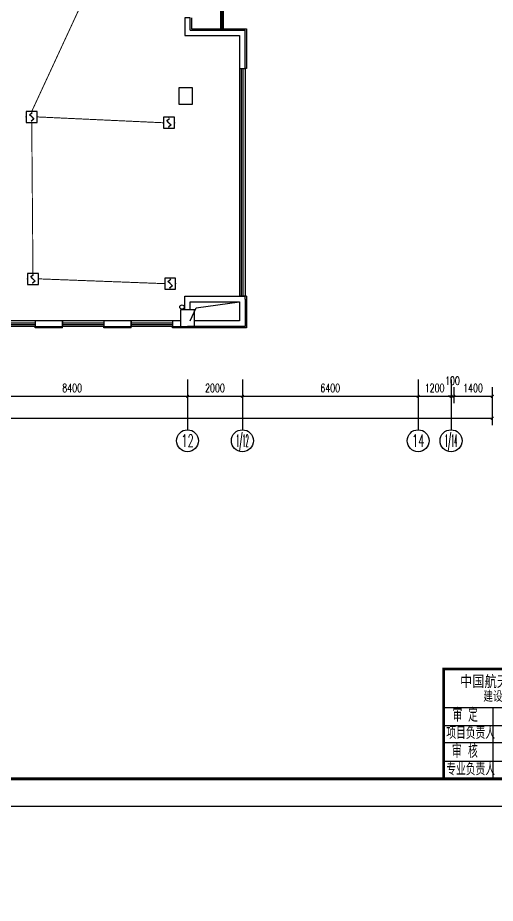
# Model space of a CAD drawing. Extents: x 2166032 to 5302137, y 581493 to 2416206.
# Drawn here: x 2623658 to 2641050, y 970586 to 1002854 of the extents above; entities that cross this region are included whole.
import ezdxf
from ezdxf.enums import TextEntityAlignment as Align

# ---------------------------------------------------------------- set-up
doc = ezdxf.new("R2010")
doc.units = 0
doc.header["$LTSCALE"] = 1000
doc.header["$MEASUREMENT"] = 0
for name, color, linetype in [('3T_WOOD', 21, 'Continuous'), ('AXIS', 3, 'Continuous'), ('AXIS_TEXT', 7, 'Continuous'), ('COLUMN', 2, 'Continuous'), ('EQUIP-消防', 3, 'Continuous'), ('PUB_TEXT', 7, 'Continuous'), ('PUB_TITLE', 137, 'Continuous'), ('SURFACE', 8, 'Continuous'), ('WALL', 8, 'Continuous'), ('WINDOW', 8, 'Continuous'), ('WIRE-消防', 4, 'Continuous'), ('屋面', 151, 'Continuous')]:
    doc.layers.add(name, color=color, linetype=linetype)
doc.styles.add('-黑体', font='simhei.ttf', dxfattribs={"width": 0.8})
doc.styles.add('_TCH_AXIS', font='complex_.ttf')
doc.styles.add('COMPLEX', font='complex_.ttf')
doc.styles.add('DIM_FONT', font='simplex_.ttf', dxfattribs={"width": 0.7})
doc.styles.get("Standard").update_dxf_attribs({"font": 'tssdeng.shx', "bigfont": 'tssdchn.shx'})
doc.styles.add('TSSD_REIN', font='tssdeng.shx', dxfattribs={"width": 0.7, "bigfont": 'tssdchn.shx'})
doc.dimstyles.new('DIMN', dxfattribs={"dimtxt": 300, "dimasz": 100, "dimexe": 250, "dimexo": 300, "dimgap": 150, "dimtad": 1, "dimdec": 0, "dimzin": 0, "dimdsep": 46, "dimtxsty": 'DIM_FONT', "dimblk": 'ARCHTICK', "dimcen": 0.09, "dimclrt": 7, "dimazin": 2, "dimtfac": 1, "dimtdec": 0, "dimtix": 1, "dimtmove": 2, "dimatfit": 3, "dimldrblk": 'ARCHTICK', "dimfxl": 1, "dimtolj": 1, "dimtzin": 0, "dimarcsym": 0})

# ---------------------------------------------------------------- blocks, each defined once
blk = doc.blocks.new('$图签$00000001')
blk.add_line((-123, 6.5), (-100, 0))
at = {"layer": 'PUB_TITLE'}
for p, q in [((-100, 0), (-100, 40)), ((-35, 0), (-35, 40)), ((-23, 0), (-23, 40)), ((-180, 26), (0, 26)), ((-162, 0), (-162, 26)), ((-139, 0), (-139, 26)), ((-123, 0), (-123, 26)), ((-180, 19.5), (-100, 19.5)), ((-35, 16.86), (0, 16.86)), ((-180, 13.28), (-139, 13.28)), ((-123, 13), (-100, 13)), ((-180, 6.5), (0, 6.5)), ((-73, 0), (-73, 6.5)), ((-61, 0), (-61, 6.5))]:
    blk.add_line(p, q, dxfattribs=at)
at = {"layer": 'PUB_TITLE', "const_width": 1}
blk.add_lwpolyline([(-180, 0), (-180, 40), (0, 40)], dxfattribs=at)
at = {"layer": 'PUB_TITLE'}
blk.add_lwpolyline([(0, 40), (-180, 40), (-180, 0), (0, 0)], close=True, dxfattribs=at)
at = {"layer": 'PUB_TEXT', "style": 'TSSD_REIN'}
for s, height, width, p in [('阶段', 5, 0.8, (-33.39, 30.46)), ('施工图', 5, 0.8, (-17.87, 30.46)), ('建设部发甲设证书', 4, 0.7, (-165.53, 28.06)), ('号', 4, 0.7, (-121.8, 28.06)), ('A111001255', 4, 0.7, (-143.13, 28.06)), ('审', 5, 0.75, (-176.74, 20.78)), ('定', 5, 0.75, (-171.1, 20.78)), ('校 对', 5, 0.8, (-136.27, 20.81)), ('册号', 5, 0.8, (-33.39, 18.85)), ('D大陆-车间', 4.05, 0.75, (-22.67, 18.71)), ('项目负责人', 4.5, 0.75, (-179.02, 14.53)), ('审 核', 5, 0.75, (-176.96, 7.62)), ('设 计', 5, 0.8, (-136.37, 10.62)), ('图号', 5, 0.8, (-33.39, 9.19)), ('电', 5, 0.8, (-17.17, 9.21)), ('制 图', 5, 0.8, (-136.37, 1.02)), ('比例', 5, 0.8, (-71.29, 1.01)), ('专业负责人', 4.5, 0.75, (-179.03, 1.3)), ('A1+1/4', 4.5, 0.75, (-93.87, 1.3)), ('1:100', 4.5, 0.75, (-57.61, 1.3)), ('日期', 5, 0.8, (-33.97, 0.67)), ('2012年03月', 4.05, 0.75, (-22.29, 1.33))]:
    blk.add_text(s, height=height, dxfattribs=dict(at, width=width)).set_placement(p)
at = {"layer": 'PUB_TITLE', "color": 7, "style": '-黑体', "width": 0.8}
blk.add_text('中国航天建筑设计研究院（集团）', height=4.0889, dxfattribs=at).set_placement((-174.05, 33.5))
blk.add_text('大陆机电生产装配车间', height=4.089, dxfattribs=at).set_placement((-68.03, 30.09), align=Align.CENTER)
blk = doc.blocks.new('$equip$00001700')
for p, q in [((-0.5, 0.5), (-0.5, -0.5)), ((0.5, 0.5), (-0.5, 0.5)), ((-0.2, 0.2), (0.05, 0.4)), ((0, 0), (-0.2, 0.2)), ((0, 0), (0.2, -0.2)), ((0.5, -0.5), (0.5, 0.5)), ((-0.5, -0.5), (0.5, -0.5)), ((0.2, -0.2), (-0.05, -0.4))]:
    blk.add_line(p, q)
for p in [(-0.5, 0), (0, 0.5), (0.5, 0), (0, -0.5)]:
    blk.add_point(p)
at = {"flags": 1}
for tag, height, p in [('A', 0.00002, (0, 0)), ('B', 0.4, (0.75, -0.204))]:
    blk.add_attdef(tag, text='', height=height, dxfattribs=at).set_placement(p, align=Align.MIDDLE_CENTER)
blk = doc.blocks.new('_ArchTick')
at = {"color": 0, "linetype": 'ByBlock', "const_width": 0.4}
blk.add_lwpolyline([(-0.5, -0.5), (0.5, 0.5)], dxfattribs=at)
blk = doc.blocks.new('*D2978')
at = {"layer": 'AXIS', "color": 0, "lineweight": -2}
for p, q in [((2621440, 989392), (2621440, 988809)), ((2629840, 989392), (2629840, 988809)), ((2621440, 989059), (2629840, 989059))]:
    blk.add_line(p, q, dxfattribs=at)
at = {"layer": 'Defpoints', "color": 0}
for p in [(2621440, 989692), (2629840, 989692), (2629840, 989059)]:
    blk.add_point(p, dxfattribs=at)
at = {"layer": 'AXIS', "color": 0, "lineweight": -2, "xscale": 100, "yscale": 100, "zscale": 100, "rotation": 180}
blk.add_blockref('_ArchTick', (2621440, 989059), dxfattribs=at)
at = {"layer": 'AXIS', "color": 0, "lineweight": -2, "xscale": 100, "yscale": 100, "zscale": 100}
blk.add_blockref('_ArchTick', (2629840, 989059), dxfattribs=at)
at = {"layer": 'AXIS', "color": 7, "insert": (2625640, 989363), "char_height": 300, "attachment_point": 5, "style": 'DIM_FONT'}
blk.add_mtext('\\A1;8400', dxfattribs=at)
blk = doc.blocks.new('*D2979')
at = {"layer": 'AXIS', "color": 0, "lineweight": -2}
for p, q in [((2629840, 989392), (2629840, 988809)), ((2631840, 989392), (2631840, 988809)), ((2629840, 989059), (2631840, 989059))]:
    blk.add_line(p, q, dxfattribs=at)
at = {"layer": 'Defpoints', "color": 0}
for p in [(2629840, 989692), (2631840, 989692), (2631840, 989059)]:
    blk.add_point(p, dxfattribs=at)
at = {"layer": 'AXIS', "color": 0, "lineweight": -2, "xscale": 100, "yscale": 100, "zscale": 100, "rotation": 180}
blk.add_blockref('_ArchTick', (2629840, 989059), dxfattribs=at)
at = {"layer": 'AXIS', "color": 0, "lineweight": -2, "xscale": 100, "yscale": 100, "zscale": 100}
blk.add_blockref('_ArchTick', (2631840, 989059), dxfattribs=at)
at = {"layer": 'AXIS', "color": 7, "insert": (2630840, 989360), "char_height": 300, "attachment_point": 5, "style": 'DIM_FONT'}
blk.add_mtext('\\A1;2000', dxfattribs=at)
blk = doc.blocks.new('*D2980')
at = {"layer": 'AXIS', "color": 0, "lineweight": -2}
for p, q in [((2631840, 989392), (2631840, 988809)), ((2638240, 989392), (2638240, 988809)), ((2631840, 989059), (2638240, 989059))]:
    blk.add_line(p, q, dxfattribs=at)
at = {"layer": 'Defpoints', "color": 0}
for p in [(2631840, 989692), (2638240, 989692), (2638240, 989059)]:
    blk.add_point(p, dxfattribs=at)
at = {"layer": 'AXIS', "color": 0, "lineweight": -2, "xscale": 100, "yscale": 100, "zscale": 100, "rotation": 180}
blk.add_blockref('_ArchTick', (2631840, 989059), dxfattribs=at)
at = {"layer": 'AXIS', "color": 0, "lineweight": -2, "xscale": 100, "yscale": 100, "zscale": 100}
blk.add_blockref('_ArchTick', (2638240, 989059), dxfattribs=at)
at = {"layer": 'AXIS', "color": 7, "insert": (2635040, 989363), "char_height": 300, "attachment_point": 5, "style": 'DIM_FONT'}
blk.add_mtext('\\A1;6400', dxfattribs=at)
blk = doc.blocks.new('*D2981')
at = {"layer": 'AXIS', "color": 0, "lineweight": -2}
for p, q in [((2638240, 989392), (2638240, 988809)), ((2639440, 989392), (2639440, 988809)), ((2638240, 989059), (2639440, 989059))]:
    blk.add_line(p, q, dxfattribs=at)
at = {"layer": 'Defpoints', "color": 0}
for p in [(2638240, 989692), (2639440, 989692), (2639440, 989059)]:
    blk.add_point(p, dxfattribs=at)
at = {"layer": 'AXIS', "color": 0, "lineweight": -2, "xscale": 100, "yscale": 100, "zscale": 100, "rotation": 180}
blk.add_blockref('_ArchTick', (2638240, 989059), dxfattribs=at)
at = {"layer": 'AXIS', "color": 0, "lineweight": -2, "xscale": 100, "yscale": 100, "zscale": 100}
blk.add_blockref('_ArchTick', (2639440, 989059), dxfattribs=at)
at = {"layer": 'AXIS', "color": 7, "insert": (2638840, 989360), "char_height": 300, "attachment_point": 5, "style": 'DIM_FONT'}
blk.add_mtext('\\A1;1200', dxfattribs=at)
blk = doc.blocks.new('*D2982')
at = {"layer": 'AXIS', "color": 0, "lineweight": -2}
for p, q in [((2639440, 989392), (2639440, 988809)), ((2639540, 989392), (2639540, 988809)), ((2639440, 989059), (2639340, 989059)), ((2639440, 989059), (2639540, 989059)), ((2639540, 989059), (2639640, 989059))]:
    blk.add_line(p, q, dxfattribs=at)
at = {"layer": 'Defpoints', "color": 0}
for p in [(2639440, 989692), (2639540, 989692), (2639540, 989059)]:
    blk.add_point(p, dxfattribs=at)
at = {"layer": 'AXIS', "color": 0, "lineweight": -2, "xscale": 100, "yscale": 100, "zscale": 100}
blk.add_blockref('_ArchTick', (2639440, 989059), dxfattribs=at)
at = {"layer": 'AXIS', "color": 0, "lineweight": -2, "xscale": 100, "yscale": 100, "zscale": 100, "rotation": 180}
blk.add_blockref('_ArchTick', (2639540, 989059), dxfattribs=at)
at = {"layer": 'AXIS', "color": 7, "insert": (2639490, 989626), "char_height": 300, "attachment_point": 5, "style": 'DIM_FONT'}
blk.add_mtext('\\A1;100', dxfattribs=at)
blk = doc.blocks.new('*D2983')
at = {"layer": 'AXIS', "color": 0, "lineweight": -2}
for p, q in [((2639540, 989392), (2639540, 988809)), ((2640940, 989392), (2640940, 988809)), ((2639540, 989059), (2640940, 989059))]:
    blk.add_line(p, q, dxfattribs=at)
at = {"layer": 'Defpoints', "color": 0}
for p in [(2639540, 989692), (2640940, 989692), (2640940, 989059)]:
    blk.add_point(p, dxfattribs=at)
at = {"layer": 'AXIS', "color": 0, "lineweight": -2, "xscale": 100, "yscale": 100, "zscale": 100, "rotation": 180}
blk.add_blockref('_ArchTick', (2639540, 989059), dxfattribs=at)
at = {"layer": 'AXIS', "color": 0, "lineweight": -2, "xscale": 100, "yscale": 100, "zscale": 100}
blk.add_blockref('_ArchTick', (2640940, 989059), dxfattribs=at)
at = {"layer": 'AXIS', "color": 7, "insert": (2640240, 989363), "char_height": 300, "attachment_point": 5, "style": 'DIM_FONT'}
blk.add_mtext('\\A1;1400', dxfattribs=at)
blk = doc.blocks.new('*D2984')
at = {"layer": 'AXIS', "color": 0, "lineweight": -2}
for p, q in [((2569440, 989092), (2569440, 988009)), ((2640940, 989092), (2640940, 988009)), ((2569440, 988259), (2640940, 988259))]:
    blk.add_line(p, q, dxfattribs=at)
at = {"layer": 'Defpoints', "color": 0}
for p in [(2569440, 989392), (2640940, 989392), (2640940, 988259)]:
    blk.add_point(p, dxfattribs=at)
at = {"layer": 'AXIS', "color": 0, "lineweight": -2, "xscale": 100, "yscale": 100, "zscale": 100, "rotation": 180}
blk.add_blockref('_ArchTick', (2569440, 988259), dxfattribs=at)
at = {"layer": 'AXIS', "color": 0, "lineweight": -2, "xscale": 100, "yscale": 100, "zscale": 100}
blk.add_blockref('_ArchTick', (2640940, 988259), dxfattribs=at)
at = {"layer": 'AXIS', "color": 7, "insert": (2605190, 988560), "char_height": 300, "attachment_point": 5, "style": 'DIM_FONT'}
blk.add_mtext('\\A1;71500', dxfattribs=at)
blk = doc.blocks.new('$TCHSYS$WIN2D')
for p, q in [((-0.5, 0.5), (0.5, 0.5)), ((-0.5, 0.5), (-0.5, -0.5)), ((0.5, 0.5), (0.5, -0.5)), ((0.5, 0.1667), (-0.5, 0.1667)), ((0.5, -0.1667), (-0.5, -0.1667)), ((-0.5, -0.5), (0.5, -0.5))]:
    blk.add_line(p, q)
blk = doc.blocks.new('_AXISO')
blk.add_circle((0, 0), 0.5)
at = {"layer": 'AXIS_TEXT', "style": 'COMPLEX', "width": 1.171875}
blk.add_attdef('A', text='', height=0.56, dxfattribs=at).set_placement((-0.25, -0.28), (0.25, -0.28), align=Align.FIT)

msp = doc.modelspace()

# ---------------------------------------------------------------- linework, layer by layer
msp.add_circle((2604640.5, 1020101.3), 438608.5)
at = {"layer": '3T_WOOD'}
for p, q in [((2631040.5, 1006104.3), (2631040.5, 1002403.2)), ((2631090.5, 1006104.3), (2631090.5, 1002403.2))]:
    msp.add_line(p, q, dxfattribs=at)
at = {"layer": 'AXIS'}
for p, q in [((2629840.5, 989673.9), (2629840.5, 987839.2)), ((2631840.5, 989673.9), (2631840.5, 987839.2)), ((2638240.5, 989673.9), (2638240.5, 987839.2)), ((2639440.5, 989673.9), (2639440.5, 987839.2))]:
    msp.add_line(p, q, dxfattribs=at)
msp.add_lwpolyline([(2629940.5, 991804.4), (2630153.3, 992288.3), (2631740.5, 992504.3)], dxfattribs=at)
at = {"layer": 'COLUMN'}
for p, q in [((2630019.5, 1000304.4), (2629519.5, 1000304.4)), ((2629519.5, 1000304.4), (2629519.5, 999704.3)), ((2630019.5, 999704.3), (2630019.5, 1000304.4)), ((2629519.5, 999704.3), (2630019.5, 999704.3)), ((2630090.2, 992204.4), (2629590.2, 992204.4)), ((2629590.2, 992204.4), (2629590.2, 991604.3)), ((2630090.2, 991604.3), (2630090.2, 992204.4)), ((2629590.2, 991604.3), (2630090.2, 991604.3))]:
    msp.add_line(p, q, dxfattribs=at)
at = {"layer": 'PUB_TITLE'}
msp.add_lwpolyline([(2553070.3, 974119.6), (2658170.3, 974119.6), (2658170.3, 1033519.6), (2553070.3, 1033519.6)], close=True, dxfattribs=at)
at = {"layer": 'PUB_TITLE', "const_width": 100}
msp.add_lwpolyline([(2555570.3, 975119.6), (2657170.3, 975119.6), (2657170.3, 1032519.6), (2555570.3, 1032519.6)], close=True, dxfattribs=at)
at = {"layer": 'SURFACE'}
for p, q in [((2629990.5, 1002854.3), (2629990.5, 1002454.3)), ((2629990.5, 1002454.3), (2631990.5, 1002454.3)), ((2631990.5, 1002454.3), (2631990.5, 1001004.3)), ((2631990.5, 1001004.3), (2631940.5, 1001004.3)), ((2631990.5, 992704.3), (2631940.5, 992704.3)), ((2631990.5, 992704.3), (2631990.5, 992604.3)), ((2631990.5, 992604.3), (2631990.5, 991553.3)), ((2624290.5, 991553.8), (2624290.5, 991603.8)), ((2625290.5, 991553.7), (2624290.5, 991553.8)), ((2625290.5, 991553.7), (2625290.5, 991603.7)), ((2626790.5, 991553.7), (2626790.5, 991603.7)), ((2627790.5, 991553.6), (2626790.5, 991553.7)), ((2627790.5, 991553.6), (2627790.5, 991603.6)), ((2629290.5, 991553.5), (2629290.5, 991603.5)), ((2629840.5, 991553.5), (2629290.5, 991553.5)), ((2631990.5, 991553.3), (2629840.5, 991553.4))]:
    msp.add_line(p, q, dxfattribs=at)
at = {"layer": 'WALL'}
for p, q in [((2631140.5, 1006104.3), (2631140.5, 1002404.3)), ((2629940.5, 1002854.3), (2629740.5, 1002854.3)), ((2629740.5, 1002854.3), (2629740.5, 1002204.3)), ((2629940.5, 1002404.3), (2629940.5, 1002854.3)), ((2629940.5, 1002404.3), (2631940.5, 1002404.3)), ((2631940.5, 1001004.3), (2631940.5, 1002404.3)), ((2629740.5, 1002204.3), (2631740.5, 1002204.3)), ((2631740.5, 1002204.3), (2631740.5, 1001004.3)), ((2631740.5, 1001004.3), (2631940.5, 1001004.3)), ((2629740.5, 992704.3), (2631740.5, 992704.3)), ((2629740.5, 992204.4), (2629740.5, 992704.3)), ((2631940.5, 992704.3), (2631740.5, 992704.3)), ((2631940.5, 992604.3), (2631940.5, 992704.3)), ((2631940.5, 992604.3), (2631940.5, 991603.3)), ((2629940.5, 992504.3), (2631740.5, 992504.3)), ((2629940.5, 992204.4), (2629940.5, 992504.3)), ((2631740.5, 992504.3), (2631740.5, 991803.3)), ((2625290.5, 991803.7), (2624290.5, 991803.8)), ((2624290.5, 991803.8), (2624290.5, 991603.8)), ((2625290.5, 991603.7), (2625290.5, 991803.7)), ((2627790.5, 991803.6), (2626790.5, 991803.7)), ((2626790.5, 991803.7), (2626790.5, 991603.7)), ((2627790.5, 991603.6), (2627790.5, 991803.6)), ((2629590.2, 991803.5), (2629290.5, 991803.5)), ((2629290.5, 991803.5), (2629290.5, 991603.5)), ((2631740.5, 991803.3), (2630090.2, 991803.4)), ((2624290.5, 991603.8), (2625290.5, 991603.7)), ((2626790.5, 991603.7), (2627790.5, 991603.6)), ((2629290.5, 991603.5), (2629840.5, 991603.5)), ((2631940.5, 991603.3), (2629840.5, 991603.4))]:
    msp.add_line(p, q, dxfattribs=at)
at = {"layer": 'WIRE-消防', "linetype": 'Continuous', "const_width": 35}
for points in [[(2624168.4, 999439.5), (2625895.2, 1003173.5)], [(2624168.4, 999039.5), (2624212.8, 993538.9)], [(2624368.4, 999239.5), (2628963.9, 999026.6)], [(2624412.8, 993338.9), (2629009.8, 993164.3)]]:
    msp.add_lwpolyline(points, dxfattribs=at)
at = {"layer": '屋面', "color": 6}
msp.add_circle((2629641.1, 992311), 80, dxfattribs=at)

# ---------------------------------------------------------------- block references
at = {"layer": 'AXIS'}
ref = msp.add_blockref('_AXISO', (2629840.5, 987439.2), dxfattribs=dict(at, xscale=800, yscale=800, zscale=800))
ref.add_attrib('A', '12', dxfattribs={"layer": 'AXIS_TEXT', "height": 452.55, "style": '_TCH_AXIS', "width": 0.597514}).set_placement((2629614.2, 987213), (2630066.8, 987213), align=Align.FIT)
ref = msp.add_blockref('_AXISO', (2631840.5, 987439.2), dxfattribs=dict(at, xscale=800, yscale=800, zscale=800))
ref.add_attrib('A', '1/12', dxfattribs={"layer": 'AXIS_TEXT', "height": 452.55, "style": '_TCH_AXIS', "width": 0.290627}).set_placement((2631614.2, 987213), (2632066.8, 987213), align=Align.FIT)
ref = msp.add_blockref('_AXISO', (2638240.5, 987439.2), dxfattribs=dict(at, xscale=800, yscale=800, zscale=800))
ref.add_attrib('A', '14', dxfattribs={"layer": 'AXIS_TEXT', "height": 452.55, "style": '_TCH_AXIS', "width": 0.581255}).set_placement((2638014.2, 987213), (2638466.8, 987213), align=Align.FIT)
ref = msp.add_blockref('_AXISO', (2639440.5, 987439.2), dxfattribs=dict(at, xscale=800, yscale=800, zscale=800))
ref.add_attrib('A', '1/14', dxfattribs={"layer": 'AXIS_TEXT', "height": 452.55, "style": '_TCH_AXIS', "width": 0.286726}).set_placement((2639214.2, 987213), (2639666.8, 987213), align=Align.FIT)
at = {"layer": 'EQUIP-消防', "xscale": 400, "yscale": 400, "zscale": 400}
for p in [(2624168.4, 999239.5), (2629163.9, 999026.6), (2624212.8, 993338.9), (2629209.8, 993164.3)]:
    msp.add_blockref('$equip$00001700', p, dxfattribs=at)
at = {"layer": 'PUB_TITLE', "xscale": 100, "yscale": 100, "zscale": 100}
msp.add_blockref('$图签$00000001', (2657170.3, 975119.6), dxfattribs=at)
at = {"layer": 'WINDOW', "yscale": -200}
for p, xscale, zscale, rotation in [((2631840.5, 996854.3), 8300, 8300, 270), ((2623540.5, 991703.8), 1500, 1500, 179.9967493001344), ((2626040.5, 991703.7), 1500, 1500, 179.9967493001344), ((2628540.5, 991703.6), 1500, 1500, 179.9967493001344)]:
    msp.add_blockref('$TCHSYS$WIN2D', p, dxfattribs=dict(at, xscale=xscale, zscale=zscale, rotation=rotation))

# ---------------------------------------------------------------- dimensions: what is measured, and where the dimension line sits
at = {"layer": 'AXIS'}
for p1, p2, distance, picture, middle in [((2621440.5, 989692.1), (2629840.5, 989692.1), -633.6, '*D2978', (2625640.5, 989363.4)), ((2629840.5, 989692.1), (2631840.5, 989692.1), -633.6, '*D2979', (2630840.5, 989359.9)), ((2631840.5, 989692.1), (2638240.5, 989692.1), -633.6, '*D2980', (2635040.5, 989363.4)), ((2638240.5, 989692.1), (2639440.5, 989692.1), -633.6, '*D2981', (2638840.5, 989359.9)), ((2639540.5, 989692.1), (2640940.5, 989692.1), -633.6, '*D2983', (2640240.5, 989363.4)), ((2569440.5, 989392.1), (2640940.5, 989392.1), -1133.6, '*D2984', (2605190.5, 988559.9))]:
    dim = msp.add_aligned_dim(p1=p1, p2=p2, distance=distance, dimstyle='DIMN', dxfattribs=at)
    dim.commit()
    dim.dimension.update_dxf_attribs({"geometry": picture, "text_midpoint": middle})
dim = msp.add_linear_dim(base=(2639540.5, 989058.6), p1=(2639440.5, 989692.1), p2=(2639540.5, 989692.1), angle=0, dimstyle='DIMN', dxfattribs=at)
dim.commit()
dim.dimension.update_dxf_attribs({"geometry": '*D2982', "text_midpoint": (2639490.5, 989626.1), "dimtype": 161})

doc.saveas('drawing.dxf')
